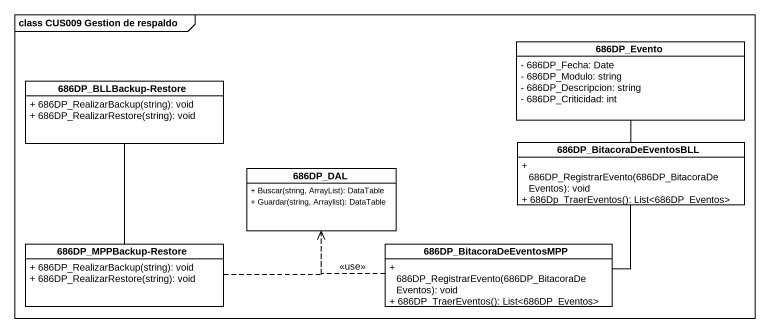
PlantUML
@startuml
mainframe class CUS009 Gestion de respaldo
hide circle
hide empty members
skinparam classAttributeIconSize 0
class "686DP_Evento" as c686DP_Evento {
  - 686DP_Fecha: Date
  - 686DP_Modulo: string
  - 686DP_Descripcion: string
  - 686DP_Criticidad: int
}
class "686DP_BLLBackup-Restore" as c686DP_BLLBackup_Restore {
  + 686DP_RealizarBackup(string): void
  + 686DP_RealizarRestore(string): void
}
class "686DP_DAL" as c686DP_DAL {
  + Buscar(string, ArrayList): DataTable
  + Guardar(string, Arraylist): DataTable
}
class "686DP_BitacoraDeEventosBLL" as c686DP_BitacoraDeEventosBLL {
  + 686DP_RegistrarEvento(686DP_BitacoraDeEventos): void
  + 686Dp_TraerEventos(): List<686DP_Eventos>
}
class "686DP_MPPBackup-Restore" as c686DP_MPPBackup_Restore {
  + 686DP_RealizarBackup(string): void
  + 686DP_RealizarRestore(string): void
}
class "686DP_BitacoraDeEventosMPP" as c686DP_BitacoraDeEventosMPP {
  + 686DP_RegistrarEvento(686DP_BitacoraDeEventos): void
  + 686DP_TraerEventos(): List<686DP_Eventos>
}
c686DP_Evento -- c686DP_BitacoraDeEventosBLL
c686DP_BLLBackup_Restore -- c686DP_MPPBackup_Restore
c686DP_BitacoraDeEventosBLL -- c686DP_BitacoraDeEventosMPP
c686DP_MPPBackup_Restore .right.> c686DP_DAL
c686DP_BitacoraDeEventosMPP .left.> c686DP_DAL : <<use>>
@enduml
